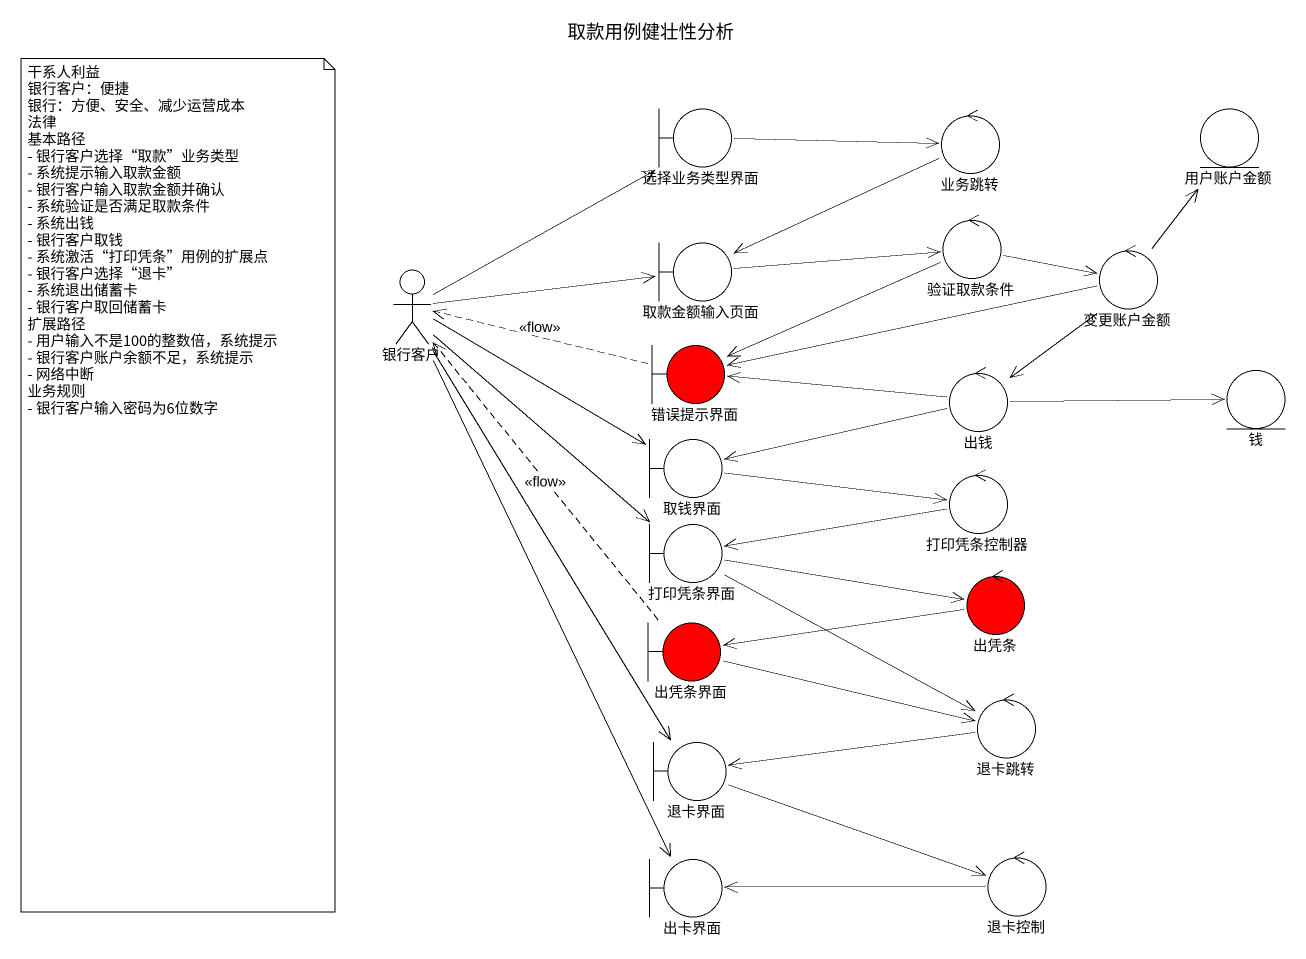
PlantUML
@startuml
title 取款用例健壮性分析
boundary 选择业务类型界面
control 业务跳转
entity 用户账户金额
boundary 取款金额输入页面
control 验证取款条件
actor 银行客户
control 变更账户金额
boundary 错误提示界面 #FF0000
control 出钱
entity 钱
boundary 取钱界面
control 打印凭条控制器
boundary 打印凭条界面
control 出凭条 #FF0000
boundary 出凭条界面 #FF0000
control 退卡跳转
boundary 退卡界面
boundary 出卡界面
control 退卡控制
选择业务类型界面 -right-> 业务跳转
业务跳转 -left-> 取款金额输入页面
取款金额输入页面 -right-> 验证取款条件
验证取款条件 -right-> 变更账户金额
验证取款条件 -left-> 错误提示界面
银行客户 -up-> 选择业务类型界面
银行客户 -right-> 取款金额输入页面
银行客户 -right-> 取钱界面
银行客户 --> 打印凭条界面
银行客户 --> 退卡界面
银行客户 --> 出卡界面
变更账户金额 -up-> 用户账户金额
变更账户金额 -left-> 错误提示界面
变更账户金额 --> 出钱
错误提示界面 .left.> 银行客户 : <<flow>>
出钱 -left-> 错误提示界面
出钱 -right-> 钱
出钱 -left-> 取钱界面
取钱界面 -right-> 打印凭条控制器
打印凭条控制器 -left-> 打印凭条界面
打印凭条界面 -right-> 出凭条
打印凭条界面 -right-> 退卡跳转
出凭条 -left-> 出凭条界面
出凭条界面 .up.> 银行客户 : <<flow>>
出凭条界面 -right-> 退卡跳转
退卡跳转 -left-> 退卡界面
退卡界面 -right-> 退卡控制
退卡控制 -left-> 出卡界面
note as N1
  干系人利益
  银行客户：便捷
  银行：方便、安全、减少运营成本
  法律
  基本路径
  - 银行客户选择“取款”业务类型
  - 系统提示输入取款金额
  - 银行客户输入取款金额并确认
  - 系统验证是否满足取款条件
  - 系统出钱
  - 银行客户取钱
  - 系统激活“打印凭条”用例的扩展点
  - 银行客户选择“退卡”
  - 系统退出储蓄卡
  - 银行客户取回储蓄卡
  扩展路径
  - 用户输入不是100的整数倍，系统提示
  - 银行客户账户余额不足，系统提示
  - 网络中断
  业务规则
  - 银行客户输入密码为6位数字
end note
@enduml
